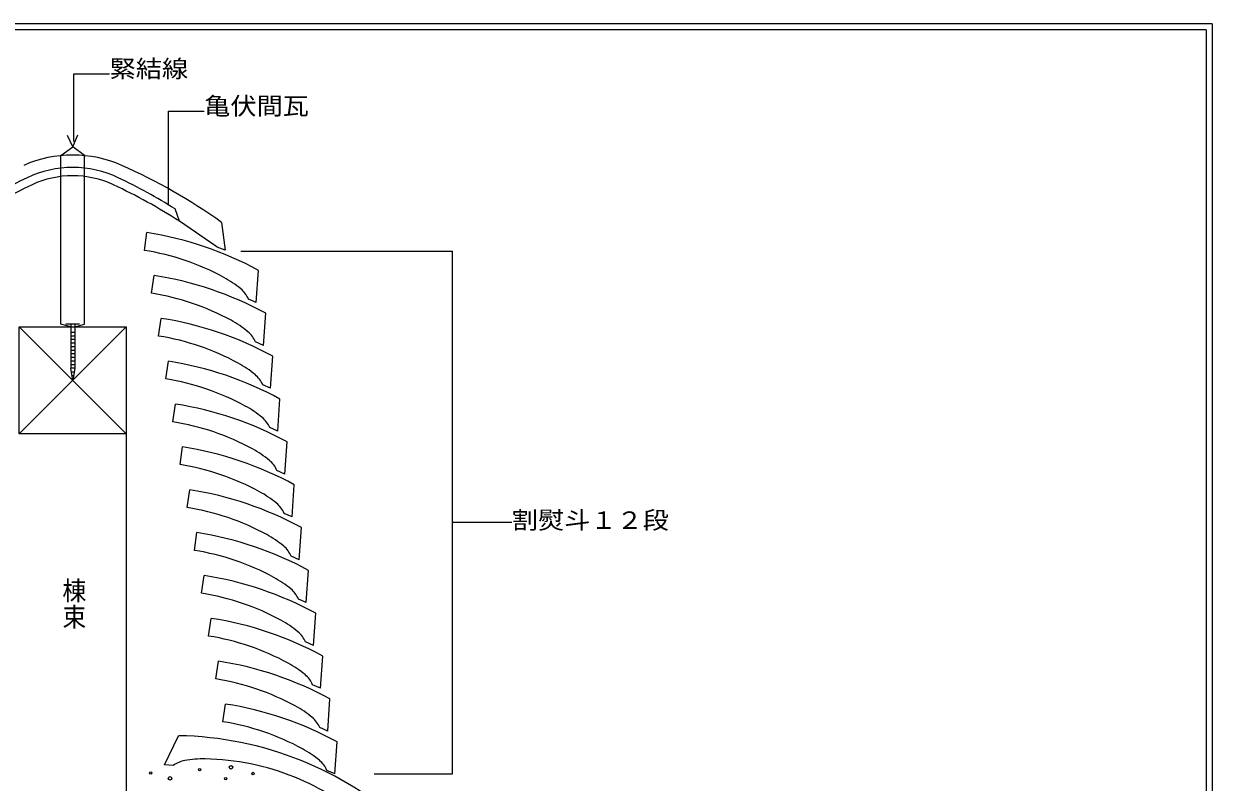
# Model space of a CAD drawing. Units: millimetres, scale not verified. Extents: x -1898 to 2142, y -2692 to 1538.
# Drawn here: x 1143 to 2142, y -539 to 98 of the extents above; entities that cross this region are included whole.
import ezdxf
from ezdxf.enums import TextEntityAlignment as Align

# ---------------------------------------------------------------- set-up
doc = ezdxf.new("R2010")
doc.units = ezdxf.units.MM
doc.header["$LTSCALE"] = 5
doc.layers.add('0-A', color=7, linetype='Continuous', lineweight=25)
doc.styles.add('@ＭＳ ゴシック', font='')
doc.styles.add('ＭＳ ゴシック', font='')
doc.styles.get('@ＭＳ ゴシック').set_extended_font_data('@MS Gothic')
doc.styles.get('ＭＳ ゴシック').set_extended_font_data('MS Gothic')

msp = doc.modelspace()

# ---------------------------------------------------------------- linework, layer by layer
at = {"layer": '0-A'}
for p, q in [((2141.806, 98.147), (151.807, 98.147)), ((2141.806, 98.147), (2141.806, -1251.853)), ((1178.447, -153.884), (1189.946, -153.884)), ((1182.447, -153.884), (1182.447, -191.275)), ((1182.446, -163.884), (1185.946, -163.884)), ((1182.447, -160.884), (1185.947, -160.884)), ((1182.447, -166.884), (1185.947, -166.884)), ((1182.447, -169.884), (1185.947, -169.884)), ((1182.447, -172.884), (1185.947, -172.884)), ((1182.447, -175.884), (1185.947, -175.884)), ((1182.447, -178.884), (1185.946, -178.884)), ((1182.447, -181.884), (1185.947, -181.884)), ((1182.447, -184.884), (1185.947, -184.884)), ((1182.447, -187.884), (1185.947, -187.884)), ((1182.447, -190.884), (1185.947, -190.884)), ((1184.197, -201.274), (1182.447, -191.275)), ((1182.972, -194.274), (1185.422, -194.274)), ((1183.497, -197.274), (1184.898, -197.274))]:
    msp.add_line(p, q, dxfattribs=at)
at = {"layer": '0-A', "color": 2}
for p, q in [((2136.806, 93.147), (156.806, 93.147)), ((2136.806, 93.147), (2136.806, -1246.853)), ((1273.988, -67.755), (1270.167, -57.32)), ((1304.555, -88.624), (1273.988, -67.755)), ((1309.331, -68.624), (1312.197, -92.103)), ((1244.391, -92.135), (1246.54, -77.283)), ((1338.45, -136.039), (1340.338, -109.031)), ((1250.391, -128.135), (1252.541, -113.283)), ((1338.45, -136.039), (1331.809, -133.057)), ((1256.391, -164.135), (1258.541, -149.283)), ((1344.45, -172.039), (1346.339, -145.031)), ((1344.45, -172.039), (1337.809, -169.057)), ((1262.391, -200.135), (1264.541, -185.284)), ((1350.45, -208.039), (1352.338, -181.031)), ((1350.45, -208.039), (1343.809, -205.057)), ((1356.45, -244.039), (1358.339, -217.031)), ((1268.391, -236.135), (1270.541, -221.283)), ((1356.45, -244.039), (1349.809, -241.057)), ((1274.391, -272.135), (1276.541, -257.283)), ((1362.45, -280.039), (1364.339, -253.031)), ((1362.45, -280.039), (1355.809, -277.057)), ((1368.45, -316.039), (1370.339, -289.031)), ((1280.391, -308.12), (1282.541, -293.269)), ((1368.45, -316.039), (1361.809, -313.057)), ((1286.392, -344.105), (1288.541, -329.253)), ((1374.45, -352.024), (1376.339, -325.016)), ((1374.45, -352.024), (1367.809, -349.042)), ((1292.392, -380.09), (1294.541, -365.238)), ((1380.451, -388.009), (1382.339, -361.001)), ((1380.451, -388.009), (1373.809, -385.027)), ((1386.451, -423.993), (1388.339, -396.986)), ((1298.392, -416.074), (1300.542, -401.223)), ((1386.451, -423.993), (1379.81, -421.012)), ((1304.392, -452.059), (1306.542, -437.207)), ((1392.451, -459.978), (1394.34, -432.971)), ((1392.451, -459.978), (1385.81, -456.996)), ((1398.451, -495.963), (1400.34, -468.955)), ((1310.393, -488.044), (1312.542, -473.192)), ((1398.451, -495.963), (1391.81, -492.981)), ((1261.397, -524.221), (1273.068, -499.792)), ((1404.452, -531.947), (1406.34, -504.94)), ((1268.646, -524.9), (1261.397, -524.221)), ((1404.452, -531.947), (1397.81, -528.966))]:
    msp.add_line(p, q, dxfattribs=at)
at = {"layer": '0-A', "color": 6}
for p, q in [((1185.207, 56.139), (1215.207, 56.139)), ((1185.207, -0.736), (1185.207, 56.139)), ((1264.649, -53.91), (1264.649, 24.876)), ((1264.649, 24.876), (1294.649, 24.876)), ((1325.376, -92.838), (1503.223, -92.838)), ((1503.223, -531.947), (1503.223, -92.838)), ((1503.223, -320.489), (1553.223, -320.489)), ((1437.64, -531.947), (1503.223, -531.947))]:
    msp.add_line(p, q, dxfattribs=at)
at = {"layer": '0-A', "color": 4, "lineweight": 9}
for p, q in [((1184.197, -5.168), (1179.837, 4.213)), ((1184.197, -5.168), (1188.344, 4.82)), ((1174.196, -12.424), (1184.197, -5.168)), ((1194.197, -12.424), (1184.197, -5.168)), ((1174.196, -154.163), (1174.196, -12.424)), ((1194.197, -154.163), (1194.197, -12.424)), ((1182.447, -156.374), (1174.196, -154.163)), ((1185.946, -156.374), (1194.197, -154.163))]:
    msp.add_line(p, q, dxfattribs=at)
at = {"layer": '0-A', "color": 3}
for p, q in [((1139.197, -156.374), (1229.197, -246.374)), ((1229.197, -246.374), (1229.197, -676.697))]:
    msp.add_line(p, q, dxfattribs=at)
at = {"layer": '0-A', "color": 2}
msp.add_lwpolyline([(1312.197, -92.103), (1305.51, -89.494), (1304.555, -88.624)], dxfattribs=at)
at = {"layer": '0-A', "color": 3}
msp.add_lwpolyline([(1139.197, -246.374), (1139.197, -156.374), (1229.197, -156.374), (1229.197, -246.374), (1139.197, -246.374), (1229.197, -156.374)], dxfattribs=at)
at = {"layer": '0-A'}
msp.add_lwpolyline([(1185.946, -153.884), (1185.947, -191.274), (1184.197, -201.274)], dxfattribs=at)
at = {"layer": '0-A', "color": 4, "lineweight": 9}
for centre, radius in [((1290.818, -528.273), 1), ((1317.194, -526.338), 1.5), ((1249.733, -531.012), 1), ((1265.919, -535.66), 1.5), ((1312.73, -535.942), 1), ((1335.737, -531.559), 1)]:
    msp.add_circle(centre, radius, dxfattribs=at)
at = {"layer": '0-A', "color": 2}
for centre, radius, start, end in [((1201.971, -363.397), 289.564, 61.4552, 81.14597), ((1211.412, -298.176), 208.663, 61.43219, 80.90642), ((1207.971, -399.397), 289.564, 61.4552, 81.14597), ((1268.156, -193.959), 90, 50.45331, 61.43224), ((1217.412, -334.175), 208.663, 61.43219, 80.90642), ((1311.193, -141.839), 22.408, 23.07326, 50.45326), ((1213.972, -435.397), 289.564, 61.4552, 81.14597), ((1274.157, -229.959), 90, 50.45331, 61.43224), ((1223.412, -370.175), 208.663, 61.43219, 80.90642), ((1317.193, -177.839), 22.408, 23.07326, 50.45326), ((1219.972, -471.397), 289.564, 61.4552, 81.14597), ((1280.157, -265.959), 90, 50.45331, 61.43224), ((1323.193, -213.839), 22.408, 23.07326, 50.45326), ((1229.412, -406.175), 208.663, 61.43219, 80.90642), ((1225.971, -507.397), 289.564, 61.4552, 81.14597), ((1286.157, -301.959), 90, 50.45331, 61.43224), ((1235.412, -442.176), 208.663, 61.43219, 80.90642), ((1329.193, -249.839), 22.408, 23.07326, 50.45326), ((1231.972, -543.397), 289.564, 61.4552, 81.14597), ((1292.157, -337.959), 90, 50.45331, 61.43224), ((1335.194, -285.839), 22.408, 23.07326, 50.45326), ((1241.413, -478.175), 208.663, 61.43219, 80.90642), ((1237.972, -579.382), 289.564, 61.4552, 81.14597), ((1298.157, -373.959), 90, 50.45331, 61.43224), ((1247.413, -514.16), 208.663, 61.43219, 80.90642), ((1341.194, -321.839), 22.408, 23.07326, 50.45326), ((1243.972, -615.367), 289.564, 61.4552, 81.14597), ((1304.157, -409.944), 90, 50.45331, 61.43224), ((1253.413, -550.145), 208.663, 61.43219, 80.90642), ((1347.194, -357.824), 22.408, 23.07326, 50.45326), ((1249.972, -651.351), 289.564, 61.4552, 81.14597), ((1310.158, -445.929), 90, 50.45331, 61.43224), ((1353.194, -393.809), 22.408, 23.07326, 50.45326), ((1259.413, -586.13), 208.663, 61.43219, 80.90642), ((1255.973, -687.336), 289.564, 61.4552, 81.14597), ((1316.158, -481.914), 90, 50.45331, 61.43224), ((1265.414, -622.115), 208.663, 61.43219, 80.90642), ((1359.194, -429.793), 22.408, 23.07326, 50.45326), ((1261.973, -723.321), 289.564, 61.4552, 81.14597), ((1322.158, -517.898), 90, 50.45331, 61.43224), ((1365.194, -465.778), 22.408, 23.07326, 50.45326), ((1271.414, -658.099), 208.663, 61.43219, 80.90642), ((1267.973, -759.305), 289.564, 61.4552, 81.14597), ((1328.158, -553.883), 90, 50.45331, 61.43224), ((1277.414, -694.084), 208.663, 61.43219, 80.90642), ((1371.195, -501.763), 22.408, 23.07326, 50.45326), ((1268.063, -789.312), 289.564, 68.08362, 89.00975), ((1294.004, -609.266), 90, 89.03273, 100.01166), ((1292.001, -727.912), 208.663, 67.84412, 89.03275), ((1334.159, -589.868), 90, 50.45331, 61.43224), ((1282.253, -542.703), 22.408, 100.01164, 127.39165), ((1268.064, -789.312), 289.564, 48.39293, 68.08371), ((1377.195, -537.748), 22.408, 23.07326, 50.45326), ((1292.001, -727.912), 208.663, 48.36996, 67.84421)]:
    msp.add_arc(centre, radius, start, end, dxfattribs=at)
for centre, major_axis, start_param, end_param in [((1184.197, -97.32), (-93.612, 0), 4.2570593, 5.1677187), ((1184.197, -97.32), (-82.149, 0), 4.2284122, 5.1963663), ((1184.197, -97.32), (-74.508, 0), 4.2352722, 5.1895057), ((1015.329, -411.271), (-477.612, 0), 4.049285, 4.257059), ((1369.311, -423.297), (-477.612, 0), 5.1895057, 5.3257041), ((1368.207, -415.976), (-477.612, 0), 5.1963655, 5.3131502), ((999.083, -423.297), (-477.612, 0), 4.0990739, 4.2352722), ((1000.187, -415.976), (-477.612, 0), 4.1116278, 4.2284124)]:
    msp.add_ellipse(centre, major_axis=major_axis, ratio=0.9103, start_param=start_param, end_param=end_param, dxfattribs=at)

# ---------------------------------------------------------------- texts
at = {"layer": '0-A', "color": 3, "style": 'ＭＳ ゴシック', "width": 1.1}
for s, p in [('緊結線', (1215.207, 48.639)), ('亀伏間瓦', (1294.649, 17.376)), ('割熨斗１２段', (1553.223, -330.489))]:
    msp.add_text(s, height=14.66, dxfattribs=at).set_placement(p, align=Align.BOTTOM_LEFT)
at = {"layer": '0-A', "color": 3, "style": '@ＭＳ ゴシック', "width": 1.1}
msp.add_text('棟束', height=14.66, rotation=270, dxfattribs=at).set_placement((1173.497, -366.791), align=Align.BOTTOM_LEFT)

doc.saveas('drawing.dxf')
